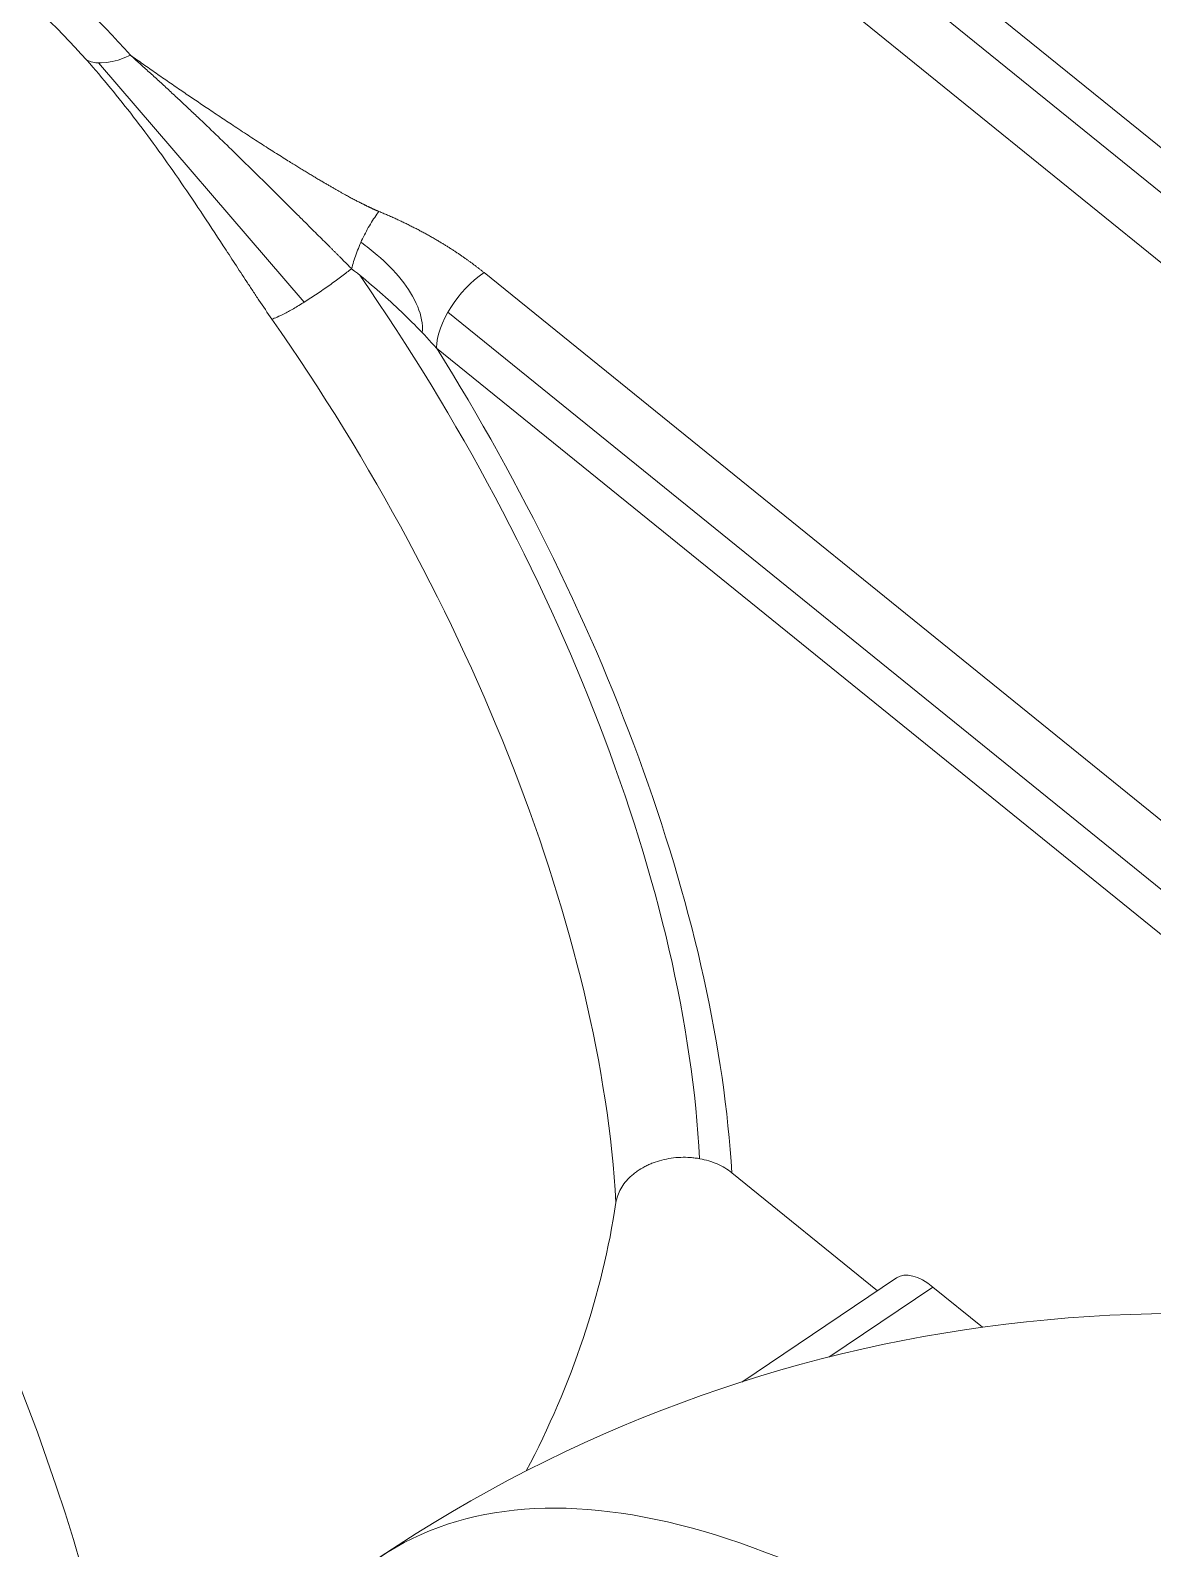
# Model space of a CAD drawing. Header units: millimetres. Extents: x 409 to 2276, y 1039 to 1674.
# Drawn here: x 2071.02 to 2087.88, y 1416.81 to 1439.62 of the extents above; entities that cross this region are included whole.
import ezdxf

# ---------------------------------------------------------------- set-up
doc = ezdxf.new("R2010")
doc.units = ezdxf.units.MM
doc.layers.add('粗实线层', color=7, linetype='Continuous', lineweight=35)

msp = doc.modelspace()

# ---------------------------------------------------------------- linework, layer by layer
at = {"layer": '粗实线层', "lineweight": 20}
for p, q in [((2090.639, 1435.724), (2035.267, 1480.558)), ((2090.513, 1435.153), (2035.057, 1480.055)), ((2094.563, 1430.821), (2066.764, 1453.33)), ((2072.047, 1439.133), (2075.138, 1435.54)), ((2077.838, 1435.982), (2088.908, 1427.019)), ((2088.364, 1426.425), (2077.294, 1435.388)), ((2077.121, 1434.85), (2088.191, 1425.887)), ((2081.558, 1422.46), (2083.746, 1420.688)), ((2084.032, 1420.88), (2081.707, 1419.317)), ((2084.579, 1420.743), (2083.015, 1419.692)), ((2084.579, 1420.743), (2085.323, 1420.141))]:
    msp.add_line(p, q, dxfattribs=at)
msp.add_arc((2088.27, 1398.844), 21.5, 69.9645, 123.9045, dxfattribs=at)
for centre, major_axis, ratio, start_param, end_param in [((2058.043, 1432.111), (17.185, 0.832), 0.734481, 0.533848, 0.842635), ((2058.031, 1432.352), (16.421, 0.795), 0.734481, 0.533848, 0.842635), ((2072.493, 1439.927), (0.748, 0.664), 0.584202, 3.402401, 4.272901), ((2058.486, 1422.96), (11.993, -17.844), 0.431052, 0.751861, 2.190613), ((2077.871, 1435.305), (0.629, 0.777), 0.524149, 1.04008, 2.541063), ((2070.488, 1430.245), (8.307, -13.687), 0.481237, 0.726764, 1.697678), ((2069.239, 1429.486), (-8.307, 13.687), 0.481237, 3.876637, 4.846972), ((2070.488, 1430.245), (-8.694, 14.324), 0.481237, 3.879432, 4.741958), ((2058.47, 1423.299), (-21.469, -1.039), 0.734481, 2.732588, 2.994398), ((2084.56, 1420.03), (0.518, -0.856), 0.481569, 2.213601, 3.16457), ((2088.27, 1398.844), (-11.993, 17.844), 0.431052, 5.332205, 6.283165)]:
    msp.add_ellipse(centre, major_axis=major_axis, ratio=ratio, start_param=start_param, end_param=end_param, dxfattribs=at)
for points, degree, knots in [([(2071.87, 1439.173), (2072.112, 1438.9), (2072.345, 1438.616), (2072.687, 1438.172), (2072.8, 1438.021), (2073.024, 1437.713), (2073.136, 1437.555), (2073.359, 1437.233), (2073.47, 1437.068), (2073.694, 1436.732), (2073.807, 1436.56), (2073.979, 1436.297), (2074.037, 1436.208), (2074.154, 1436.028), (2074.243, 1435.892), (2074.334, 1435.754), (2074.395, 1435.661), (2074.426, 1435.615), (2074.52, 1435.474), (2074.585, 1435.379), (2074.651, 1435.284)], 3, [0, 0, 0, 0, 0.25, 0.25, 0.375, 0.375, 0.5, 0.5, 0.625, 0.625, 0.75, 0.75, 0.8125, 0.8125, 0.875, 0.90625, 0.90625, 0.9375, 0.9375, 1, 1, 1, 1]), ([(2072.525, 1439.249), (2073.117, 1438.831), (2073.696, 1438.442), (2074.364, 1437.993), (2074.898, 1437.659), (2075.354, 1437.375), (2075.71, 1437.176), (2075.868, 1437.087), (2076.02, 1437.012), (2076.177, 1436.933), (2076.259, 1436.901)], 2, [0, 0, 0, 0.25, 0.25, 0.5, 0.5, 0.75, 0.75, 0.875, 0.875, 1, 1, 1]), ([(2072.525, 1439.249), (2072.549, 1439.228), (2072.596, 1439.186), (2072.666, 1439.123), (2072.737, 1439.059), (2072.808, 1438.995), (2072.88, 1438.93), (2072.952, 1438.864), (2073.024, 1438.798), (2073.096, 1438.731), (2073.169, 1438.663), (2073.243, 1438.595), (2073.316, 1438.526), (2073.39, 1438.457), (2073.465, 1438.387), (2073.694, 1438.17), (2074.061, 1437.817), (2074.457, 1437.426), (2074.725, 1437.161), (2074.875, 1437.011), (2075.017, 1436.87), (2075.143, 1436.744), (2075.254, 1436.634), (2075.349, 1436.539), (2075.436, 1436.452), (2075.503, 1436.385), (2075.551, 1436.338), (2075.583, 1436.306), (2075.615, 1436.274), (2075.647, 1436.242), (2075.676, 1436.214), (2075.702, 1436.189), (2075.723, 1436.167), (2075.743, 1436.147), (2075.762, 1436.128), (2075.781, 1436.108), (2075.802, 1436.087), (2075.824, 1436.065), (2075.84, 1436.049), (2075.848, 1436.041)], 3, [0, 0, 0, 0, 0.021312, 0.042753, 0.064328, 0.086036, 0.107874, 0.129843, 0.151945, 0.174179, 0.196547, 0.219048, 0.241683, 0.264453, 0.287356, 0.310396, 0.476272, 0.626253, 0.674308, 0.719526, 0.761906, 0.801442, 0.831723, 0.85953, 0.884793, 0.907719, 0.916755, 0.925878, 0.935012, 0.944082, 0.953029, 0.959398, 0.965342, 0.970917, 0.97613, 0.981452, 0.987225, 0.993444, 1, 1, 1, 1]), ([(2076.259, 1436.901), (2076.237, 1436.873), (2076.216, 1436.844), (2076.173, 1436.781), (2076.151, 1436.747), (2076.109, 1436.678), (2076.089, 1436.642), (2076.05, 1436.568), (2076.031, 1436.53), (2075.994, 1436.453), (2075.977, 1436.414), (2075.945, 1436.337), (2075.93, 1436.298), (2075.902, 1436.222), (2075.89, 1436.184), (2075.867, 1436.111), (2075.856, 1436.075), (2075.847, 1436.041)], 3, [0, 0, 0, 0, 0.125, 0.125, 0.25, 0.25, 0.375, 0.375, 0.5, 0.5, 0.625, 0.625, 0.75, 0.75, 0.875, 0.875, 1, 1, 1, 1]), ([(2076.259, 1436.901), (2076.727, 1436.709), (2077.145, 1436.461), (2077.521, 1436.239), (2077.838, 1435.982)], 2, [0, 0, 0, 0.5, 0.5, 1, 1, 1]), ([(2075.988, 1436.439), (2076.073, 1436.377), (2076.155, 1436.313), (2076.5, 1436.016), (2076.724, 1435.758), (2076.892, 1435.342), (2076.922, 1435.211), (2076.909, 1435.08)], 3, [0, 0, 0, 0, 0.169767, 0.169767, 0.751802, 0.751802, 1, 1, 1, 1]), ([(2074.651, 1435.284), (2074.673, 1435.29), (2074.699, 1435.3), (2074.764, 1435.329), (2074.803, 1435.347), (2074.891, 1435.394), (2074.94, 1435.421), (2075.048, 1435.484), (2075.107, 1435.52), (2075.227, 1435.596), (2075.29, 1435.637), (2075.414, 1435.721), (2075.476, 1435.764), (2075.594, 1435.848), (2075.65, 1435.889), (2075.755, 1435.969), (2075.803, 1436.006), (2075.847, 1436.041)], 3, [0, 0, 0, 0, 0.125, 0.125, 0.25, 0.25, 0.375, 0.375, 0.5, 0.5, 0.625, 0.625, 0.75, 0.75, 0.875, 0.875, 1, 1, 1, 1]), ([(2075.847, 1436.041), (2075.964, 1435.949), (2076.078, 1435.856), (2076.301, 1435.664), (2076.41, 1435.567), (2076.73, 1435.268), (2076.933, 1435.062), (2077.121, 1434.85)], 3, [0, 0, 0, 0, 0.25, 0.25, 0.5, 0.5, 1, 1, 1, 1]), ([(2081.558, 1422.46), (2081.526, 1422.486), (2081.457, 1422.534), (2081.38, 1422.574), (2081.329, 1422.597), (2081.319, 1422.601), (2081.298, 1422.609), (2081.287, 1422.613), (2081.255, 1422.625), (2081.233, 1422.632), (2081.168, 1422.652), (2081.123, 1422.663), (2081.053, 1422.676), (2081.03, 1422.679), (2080.983, 1422.685), (2080.959, 1422.688), (2080.887, 1422.693), (2080.791, 1422.694), (2080.696, 1422.686), (2080.6, 1422.672), (2080.553, 1422.663), (2080.462, 1422.639), (2080.418, 1422.625), (2080.364, 1422.605), (2080.353, 1422.6), (2080.332, 1422.591), (2080.321, 1422.587), (2080.29, 1422.573), (2080.27, 1422.563), (2080.21, 1422.532), (2080.173, 1422.509), (2080.12, 1422.472), (2080.103, 1422.459), (2080.07, 1422.433), (2080.054, 1422.419), (2080.008, 1422.377), (2079.953, 1422.318), (2079.91, 1422.254), (2079.872, 1422.187), (2079.857, 1422.153), (2079.833, 1422.085), (2079.824, 1422.05), (2079.818, 1422.014)], 3, [0, 0, 0, 0, 0.0625, 0.125, 0.125, 0.140625, 0.140625, 0.15625, 0.15625, 0.1875, 0.1875, 0.25, 0.25, 0.28125, 0.28125, 0.3125, 0.3125, 0.375, 0.4375, 0.4375, 0.5, 0.5, 0.5625, 0.5625, 0.578125, 0.578125, 0.59375, 0.59375, 0.625, 0.625, 0.6875, 0.6875, 0.71875, 0.71875, 0.75, 0.75, 0.8125, 0.875, 0.875, 0.9375, 0.9375, 1, 1, 1, 1])]:
    msp.add_open_spline(points, degree=degree, knots=knots, dxfattribs=at)

doc.saveas('drawing.dxf')
